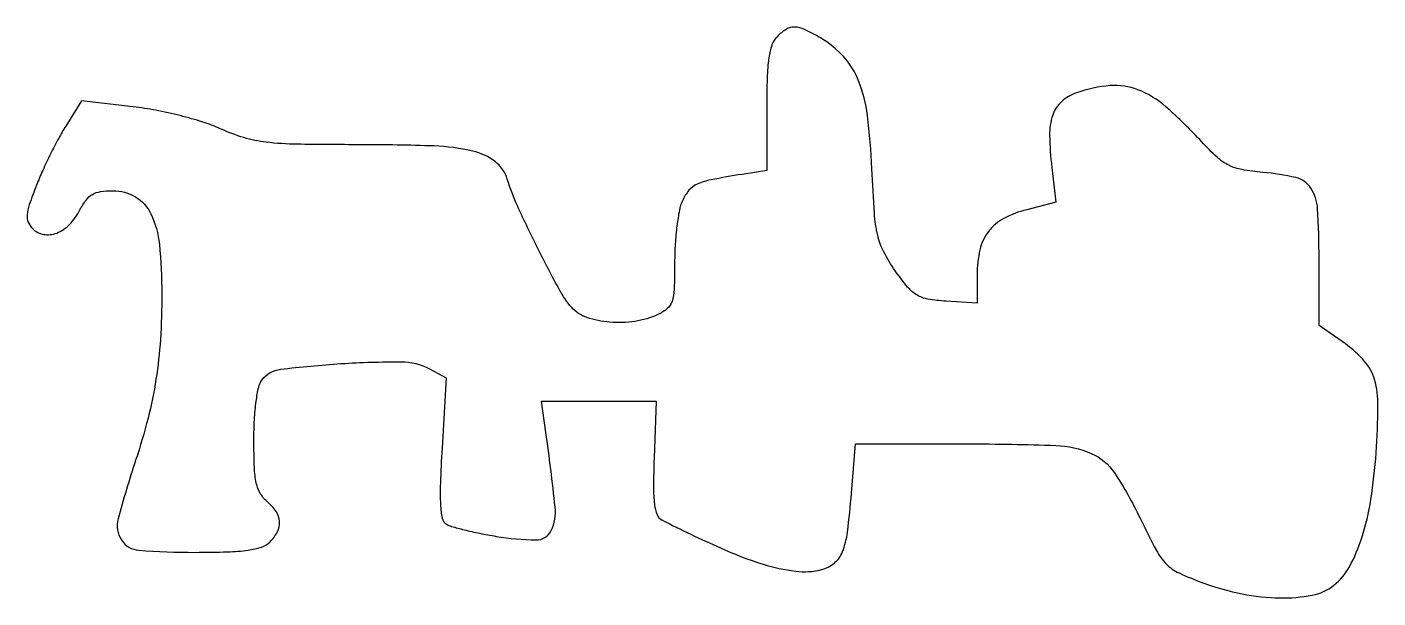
# Model space of a CAD drawing. Extents: x 0 to 206, y 0 to 87.
import ezdxf

# ---------------------------------------------------------------- set-up
doc = ezdxf.new("R2010")
doc.units = 0

msp = doc.modelspace()

# ---------------------------------------------------------------- linework, layer by layer
msp.add_lwpolyline([(114.571429, 85.428571, 0.116474), (113.803364, 84.185595, 0.044809), (113.333736, 82.198088, 0.027895), (113.073071, 79.199137, 0.007732), (113, 74.473884), (113, 65.090626), (109.25, 64.487698, 0.007249), (104.544285, 63.660952, 0.056959), (102.428877, 63.00146, 0.114064), (101.172959, 62.060214, 0.06835), (100.171439, 60.476924, 0.060186), (99.718425, 59.04944, 0.015654), (99.34411, 56.665857, 0.015684), (99.086109, 53.902488, 0.015433), (99, 51.113462, -0.008361), (98.931348, 47.008343, -0.069235), (98.61354, 45.17555, -0.139218), (97.878103, 44.06904, -0.070117), (96.452947, 43.160515, -0.069646), (92.96794, 42.126388, -0.058151), (89.106124, 41.998042, -0.062106), (85.635085, 42.726993, -0.128979), (83.348556, 44.25, -0.058058), (81.476061, 46.925288, -0.007319), (78.210855, 53.196401, -0.008774), (75.129576, 59.610096, -0.033362), (73.550025, 63.760967, 0.156887), (71.698427, 66.420658, 0.105754), (68.326778, 68.01078, 0.048777), (62.375308, 68.80388, 0.008751), (51.170503, 69, -0.003628), (41.575695, 69.069619, -0.024805), (36.858344, 69.372472, -0.045395), (33.481107, 70.072698, -0.032538), (29.870843, 71.43252, 0.029882), (27.231069, 72.442828, 0.014864), (23.783611, 73.419449, 0.014565), (20.088987, 74.23479, 0.018751), (16.651345, 74.756368), (8.80269, 75.647696), (6.383349, 71.815213, 0.017182), (5.31089, 69.979501, 0.00863), (4.077754, 67.594084, 0.008559), (2.886116, 65.080756, 0.012539), (1.931887, 62.827196, 0.010037), (0.842911, 59.893141, 0.061466), (0.502905, 58.317586, 0.122292), (0.671943, 57.225827, 0.097409), (1.338376, 56.233053, 0.155554), (3.028069, 55.360321, 0.136757), (5.009058, 55.566489, 0.10773), (6.964448, 56.876185, 0.072314), (8.536648, 59.070869, -0.040599), (9.474015, 60.571309, -0.100747), (10.434487, 61.431583, -0.096934), (11.67867, 61.866585, -0.035785), (13.540379, 62, -0.134246), (17.002718, 61.053329, -0.149514), (19.332133, 58.503087, -0.086528), (20.624209, 53.847504, -0.024427), (20.996262, 46.299221, -0.015909), (20.778893, 39.380792, -0.023197), (20.111708, 33.318242, -0.02358), (18.89648, 27.418699, -0.017252), (17.017382, 21, 0.014636), (14.353795, 12.074953, 0.21152), (14.855493, 8.887992, 0.235459), (17.515258, 7.310717, 0.018195), (26.051016, 7, 0.007207), (31.021668, 7.071652, 0.027112), (34.127202, 7.330125, 0.044206), (36.1664, 7.798143, 0.118409), (37.428571, 8.571429, 0.074944), (38.586133, 10.1399, 0.139809), (38.910176, 11.672521, 0.133543), (38.380406, 13.194466, 0.065647), (37, 14.732028, -0.085893), (35.971156, 15.975225, -0.077183), (35.372335, 17.538064, -0.043673), (35.077053, 19.896437, -0.009317), (35, 24.031111, -0.013343), (35.085089, 27.219087, -0.020347), (35.345034, 29.974638, -0.021316), (35.734323, 32.146352, -0.108688), (36.25, 33.251677, -0.20197), (39.038866, 34.845408, -0.013988), (48.248991, 35.700884, -0.01717), (57.417858, 35.978863, -0.122449), (61.689659, 34.898498), (64.271339, 33.516824), (63.622016, 22.825868, 0.005703), (63.360426, 17.519351, 0.0228), (63.385608, 14.266218, 0.03455), (63.639653, 12.201145, 0.204123), (64.236346, 11.317994, 0.074034), (65.063787, 10.94242, 0.008996), (66.997454, 10.427398, 0.010515), (69.333026, 9.901976, 0.008489), (71.861369, 9.433336, 0.037421), (77.921816, 8.877315, 0.293594), (80.215547, 10.29772, 0.13934), (80.826182, 13.891627, 0.007798), (79.408253, 25.25), (78.739895, 30), (87.454798, 30), (96.169701, 30), (95.870276, 21.336641, 0.007127), (95.779905, 16.884286, 0.032342), (95.93187, 14.294908, 0.059992), (96.320673, 12.72733, 0.18716), (97.035425, 11.933458, 0.010941), (105.964498, 7.665563, 0.030565), (112.45059, 5.2028, 0.044399), (117.408685, 4.130278, 0.092815), (121.335413, 4.369335, 0.111994), (123.291436, 5.360377, 0.126956), (124.521387, 7.060772, 0.062606), (125.290737, 10.091419, 0.010782), (125.895472, 16), (126.5, 23.5), (143.547299, 23.5, -0.009012), (156.987811, 23.257729, -0.092908), (162.376745, 22.045129, -0.146926), (165.898443, 19.088601, -0.033027), (169.795034, 12.19744, 0.00951), (172.27259, 7.2911, 0.072482), (173.795298, 5.208562, 0.091811), (175.715118, 3.862097, 0.019619), (179.5, 2.309444, 0.038343), (185.345794, 0.670104, 0.045285), (191.054967, 0.061201, 0.051145), (195.951347, 0.485585, 0.120036), (199.270505, 1.998139, 0.102114), (201.636162, 4.802433, 0.047107), (203.517459, 9.214046, 0.038092), (204.893069, 15.015871, 0.022219), (205.694198, 22.124552, 0.014146), (205.978061, 29.30668, 0.071717), (205.452136, 33.268471, 0.111398), (203.943595, 36.049308, 0.059103), (201.017966, 38.687579), (197.042703, 41.5), (197.021351, 51.627555, 0.013835), (196.792805, 59.300928, 0.130582), (195.774692, 62.402891, 0.193034), (193.508829, 63.995287, 0.037135), (188.453692, 64.795398, -0.022723), (185.302317, 65.20156, -0.072347), (183.291001, 65.863757, -0.070336), (181.521287, 67.082139, -0.020679), (179.182738, 69.417578, 0.025941), (173.717369, 74.76205, 0.087192), (169.463151, 77.360978, 0.114566), (165.251884, 77.981601, 0.063488), (160.143195, 76.900074, 0.099183), (157.841392, 75.541654, 0.13049), (156.509675, 73.51085, 0.085092), (156.036208, 70.401754, 0.02459), (156.366588, 65.538003), (156.989866, 60.234878), (152.551535, 59.117294, 0.060059), (149.065268, 57.778526, 0.108493), (146.741942, 55.810623, 0.106688), (145.432984, 53.025336, 0.056749), (145, 49.222703), (145, 44.890418), (140.290705, 45.195209, -0.026243), (137.519862, 45.521181, -0.092745), (135.846594, 46.140597, -0.085113), (134.434938, 47.352285, -0.020011), (132.540705, 49.835546, -0.032629), (130.799583, 52.698523, -0.064232), (129.88056, 55.19396, -0.03904), (129.384305, 58.556189, -0.005936), (129, 65.335546, 0.019545), (128.317263, 73.459705, 0.063062), (126.984789, 78.702492, 0.090597), (124.713867, 82.360806, 0.075792), (121.164779, 85.25, 0.021672), (118.748678, 86.534465, 0.104936), (117.246457, 86.896013, 0.14689), (115.992165, 86.556135, 0.057334)], format="xyb", close=True)

doc.saveas('drawing.dxf')
